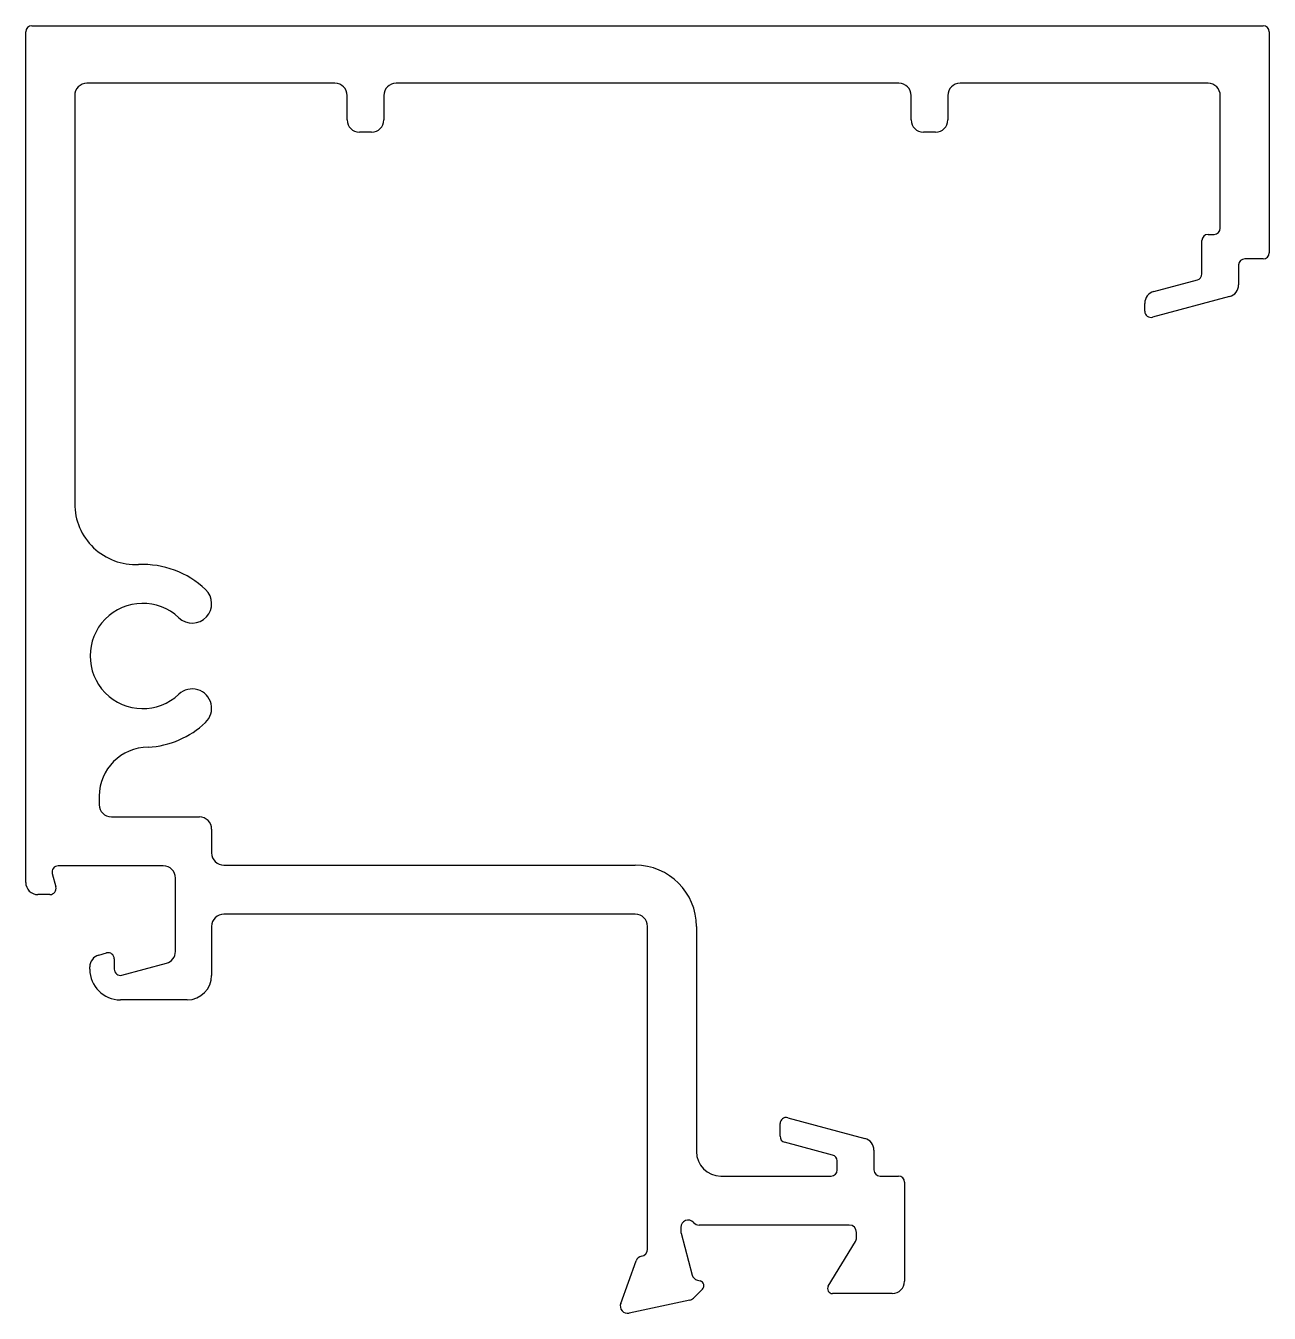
# Model space of a CAD drawing. Extents: x -16.5 to 34.3, y 2.7 to 55.3.
import ezdxf

# ---------------------------------------------------------------- set-up
doc = ezdxf.new("R2010")
doc.units = 0
doc.layers.add('PROFILE', color=1, linetype='CONTINUOUS')

msp = doc.modelspace()

# ---------------------------------------------------------------- linework, layer by layer
at = {"layer": 'PROFILE', "color": 7}
for p, q in [((-16.252, 55.285), (34.048, 55.285)), ((-16.502, 20.285), (-16.502, 55.035)), ((34.298, 55.035), (34.298, 46.01)), ((-3.871, 52.935), (-14.002, 52.935)), ((19.168, 52.935), (-1.371, 52.935)), ((31.798, 52.935), (21.668, 52.935)), ((-14.502, 52.435), (-14.502, 35.766)), ((-3.371, 51.435), (-3.371, 52.435)), ((-1.871, 52.435), (-1.871, 51.435)), ((19.668, 51.435), (19.668, 52.435)), ((21.168, 52.435), (21.168, 51.435)), ((32.298, 47.01), (32.298, 52.435)), ((-2.371, 50.935), (-2.871, 50.935)), ((20.668, 50.935), (20.168, 50.935)), ((31.548, 45.143), (31.548, 46.51)), ((31.798, 46.76), (32.048, 46.76)), ((33.048, 45.51), (33.048, 44.702)), ((34.048, 45.76), (33.298, 45.76)), ((29.585, 44.426), (31.363, 44.902)), ((32.678, 44.219), (29.529, 43.375)), ((29.214, 43.617), (29.214, 43.943)), ((-13.502, 23.811), (-13.502, 23.459)), ((-13.002, 22.959), (-9.407, 22.959)), ((-8.907, 22.459), (-8.907, 21.485)), ((-15.417, 20.644), (-15.272, 20.1)), ((-10.885, 20.959), (-15.176, 20.959)), ((-8.407, 20.985), (8.398, 20.985)), ((-10.385, 17.463), (-10.385, 20.459)), ((-15.513, 19.785), (-16.002, 19.785)), ((8.398, 18.985), (-8.407, 18.985)), ((-8.907, 18.485), (-8.907, 16.485)), ((8.898, 5.303), (8.898, 18.485)), ((10.898, 18.485), (10.898, 9.284)), ((-13.514, 17.316), (-13.2, 17.401)), ((-12.885, 17.159), (-12.885, 16.735)), ((-12.57, 16.494), (-10.755, 16.98)), ((-13.885, 16.735), (-13.885, 16.833)), ((-9.907, 15.485), (-12.635, 15.485)), ((14.628, 10.669), (17.777, 9.826)), ((14.313, 9.91), (14.313, 10.428)), ((16.462, 9.143), (14.499, 9.669)), ((18.147, 9.343), (18.147, 8.534)), ((16.647, 8.534), (16.647, 8.901)), ((11.898, 8.284), (16.397, 8.284)), ((18.397, 8.284), (19.147, 8.284)), ((19.397, 8.034), (19.397, 3.984)), ((10.256, 6.183), (10.256, 6.023)), ((10.267, 5.945), (10.726, 4.241)), ((17.139, 6.284), (11.003, 6.284)), ((17.439, 5.763), (17.439, 5.984)), ((16.285, 3.789), (17.395, 5.607)), ((7.803, 3.081), (8.431, 4.815)), ((10.939, 4.03), (11.052, 4)), ((10.622, 3.212), (8.147, 2.686)), ((11.142, 3.665), (10.772, 3.293)), ((18.897, 3.484), (16.456, 3.484))]:
    msp.add_line(p, q, dxfattribs=at)
for centre, radius, start, end in [((-16.252, 55.035), 0.25, 90, 180), ((34.048, 55.035), 0.25, 0, 90), ((-14.002, 52.435), 0.5, 90, 180), ((-3.871, 52.435), 0.5, 0, 90), ((-1.371, 52.435), 0.5, 90, 180), ((19.168, 52.435), 0.5, 0, 90), ((21.668, 52.435), 0.5, 90, 180), ((31.798, 52.435), 0.5, 0, 90), ((-2.871, 51.435), 0.5, 180, 270), ((-2.371, 51.435), 0.5, 270, 0), ((20.168, 51.435), 0.5, 180, 270), ((20.668, 51.435), 0.5, 270, 0), ((32.048, 47.01), 0.25, 270, 0), ((31.798, 46.51), 0.25, 90, 180), ((34.048, 46.01), 0.25, 270, 0), ((33.298, 45.51), 0.25, 90, 180), ((31.298, 45.143), 0.25, 285, 360), ((29.714, 43.943), 0.5, 105, 180), ((32.548, 44.702), 0.5, 285, 0), ((29.464, 43.617), 0.25, 180, 285), ((-12.002, 35.766), 2.5, 180, 272.5718), ((-11.722, 29.535), 3.737, 46.6427, 92.5718), ((-9.701, 31.675), 0.794, 226.6427, 46.6427), ((-11.722, 29.535), 2.15, 46.6427, 313.3573), ((-9.701, 27.395), 0.794, 313.3573, 133.3573), ((-11.722, 29.535), 3.738, 273.3764, 313.3573), ((-11.503, 23.806), 1.998, 89.9545, 179.8497), ((-13.002, 23.459), 0.5, 180, 270), ((-9.407, 22.459), 0.5, 0, 90), ((-8.407, 21.485), 0.5, 180, 270), ((-15.176, 20.709), 0.25, 90, 195), ((-10.885, 20.459), 0.5, 0, 90), ((8.398, 18.485), 2.5, 360, 90), ((-16.002, 20.285), 0.5, 180, 270), ((-15.513, 20.035), 0.25, 270, 15), ((-8.407, 18.485), 0.5, 90, 180), ((8.398, 18.485), 0.5, 0, 90), ((-13.135, 17.159), 0.25, 0, 105), ((-10.885, 17.463), 0.5, 285, 360), ((-13.385, 16.833), 0.5, 105, 180), ((-12.635, 16.735), 1.25, 180, 270), ((-12.635, 16.735), 0.25, 180, 285), ((-9.907, 16.485), 1, 270, 360), ((14.563, 10.428), 0.25, 75, 180), ((14.563, 9.91), 0.25, 180, 255), ((17.647, 9.343), 0.5, 0, 75), ((11.898, 9.284), 1, 180, 270), ((16.397, 8.901), 0.25, 360, 75), ((16.397, 8.534), 0.25, 270, 0), ((18.397, 8.534), 0.25, 180, 270), ((19.147, 8.034), 0.25, 0, 90), ((10.556, 6.184), 0.3, 41.9073, 180.0969), ((11.003, 6.584), 0.3, 221.9073, 270.0969), ((10.556, 6.023), 0.3, 180.0969, 195.0969), ((17.139, 5.984), 0.3, 0, 90), ((8.598, 5.302), 0.3, 281.0012, 0.0969), ((17.139, 5.763), 0.3, 328.6, 360), ((8.713, 4.713), 0.3, 101.0012, 160.0969), ((11.016, 4.32), 0.3, 195.0969, 255.0969), ((11.001, 3.806), 0.2, 315.0969, 75.0969), ((16.456, 3.684), 0.2, 148.6, 270), ((18.897, 3.984), 0.5, 270, 0), ((10.559, 3.505), 0.3, 282, 315.0969), ((8.085, 2.979), 0.3, 160.0969, 282)]:
    msp.add_arc(centre, radius, start, end, dxfattribs=at)

doc.saveas('drawing.dxf')
